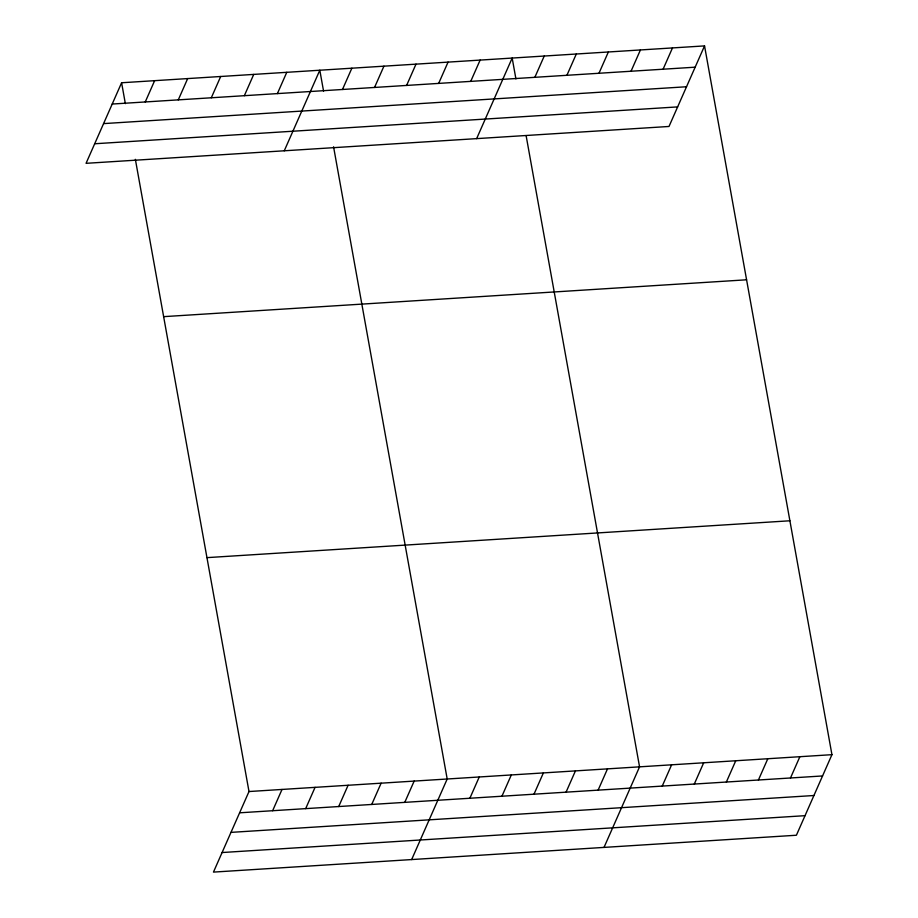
<?xml version="1.0" encoding="UTF-8"?>
<svg xmlns="http://www.w3.org/2000/svg" width="918" height="918" viewBox="0 0 918 918"><rect width="100%" height="100%" fill="white"/><g stroke="black" fill="none" stroke-linecap="round" stroke-linejoin="round"><path stroke-width="1.38" d="M121.601 82.758L86.062 163.324L669.004 126.466L704.542 45.9L121.601 82.758L125.353 103.642M145.251 101.955L154.637 80.669M178.287 99.867L187.674 78.581M211.312 97.778L220.699 76.492M244.349 95.69L253.735 74.404M277.385 93.602L286.772 72.315M284.27 150.793L319.808 70.227L323.561 91.112M342.483 89.482L351.869 68.196M374.544 87.451L383.931 66.176M406.605 85.431L415.992 64.145M438.666 83.4L448.053 62.114M470.727 81.369L480.114 60.095M476.637 138.629L512.175 58.063L515.927 78.948M534.85 77.319L544.236 56.032M135.359 159.33L248.996 791.534L213.458 872.1L796.399 835.242L831.938 754.676L704.542 45.9M566.911 75.287L576.297 54.013M272.635 810.72L282.021 789.446M598.972 73.268L608.359 51.982M305.671 808.632L315.058 787.357M631.033 71.237L640.42 49.951M663.094 69.206L672.481 47.931M338.708 806.543L348.094 785.269M371.733 804.455L381.119 783.18M404.769 802.366L414.156 781.092M411.654 859.569L447.192 779.003L333.567 146.8M469.867 798.258L479.253 776.972M501.928 796.227L511.315 774.941M533.989 794.196L543.376 772.922M566.05 792.177L575.437 770.89M598.111 790.146L607.498 768.859M604.021 847.406L639.559 766.84L526.186 136.025M662.234 786.095L671.62 764.809M694.295 784.064L703.681 762.778M726.356 782.033L735.743 760.758M758.417 780.013L767.815 758.727M790.49 777.982L799.876 756.696M112.214 104.044L695.155 67.186M103.585 123.609L686.526 86.751M94.692 143.759L677.633 106.901M163.645 316.653L746.586 279.795M206.952 557.639L789.893 520.781M248.996 791.534L831.938 754.676M239.598 812.809L822.551 775.951M230.969 832.374L813.922 795.516M222.087 852.535L805.029 815.677"/></g></svg>
